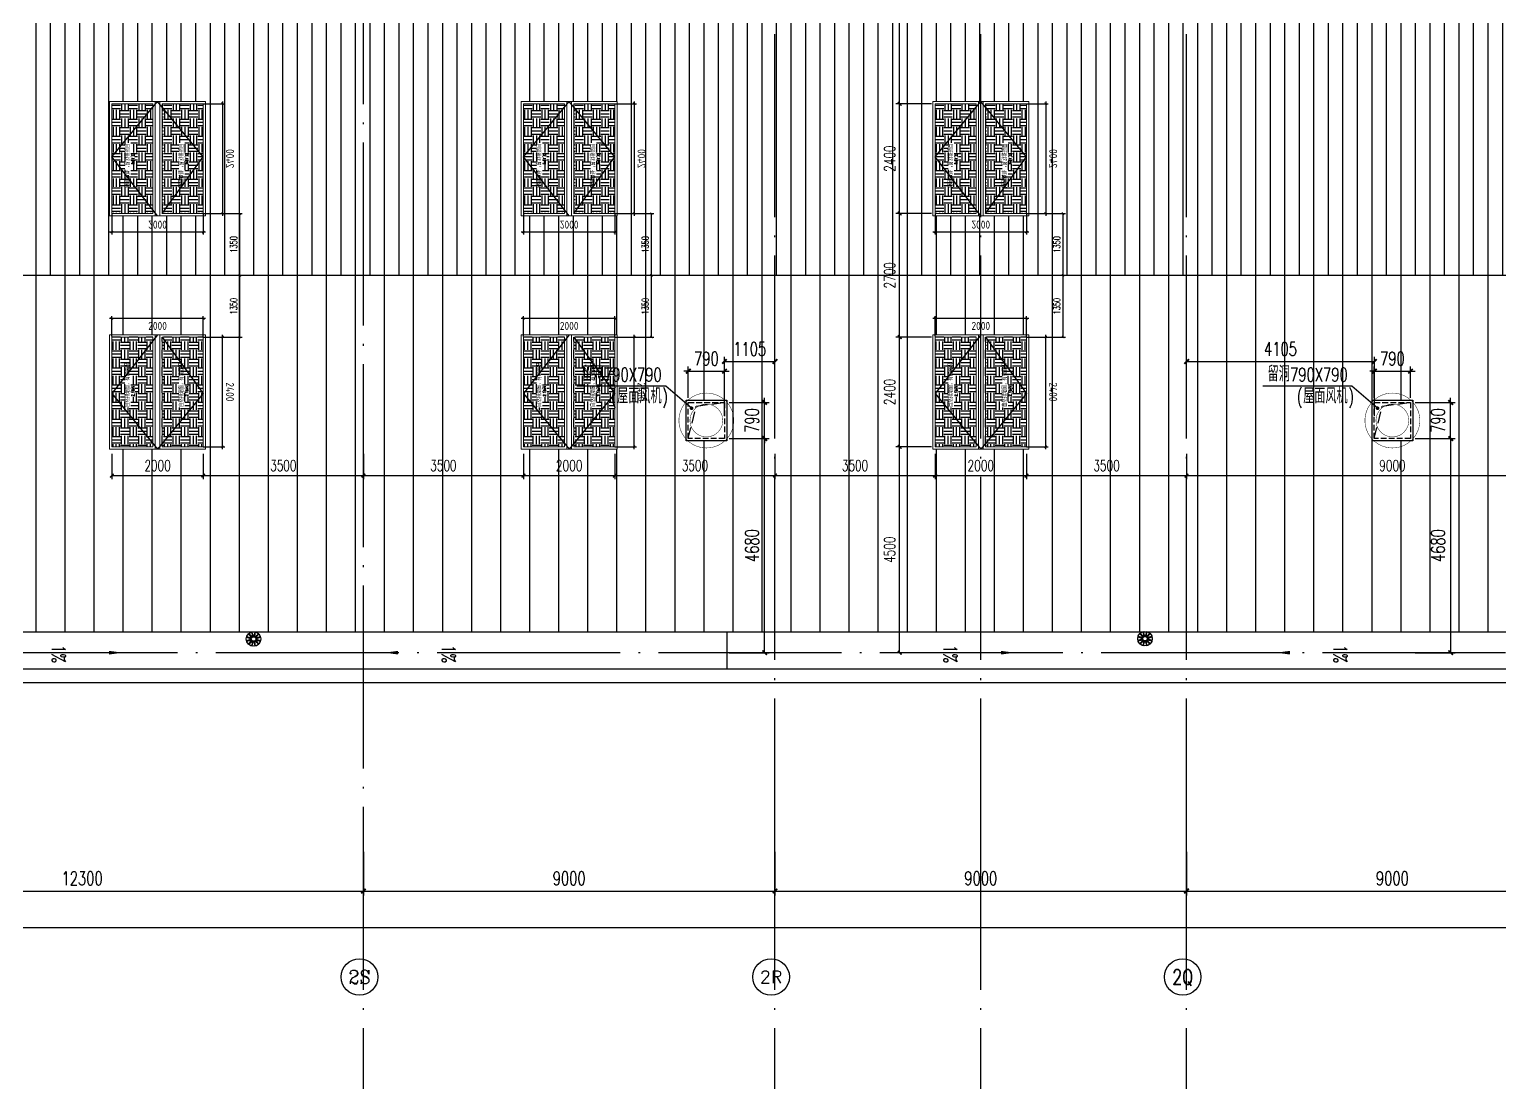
# Model space of a CAD drawing. Extents: x -1313754 to 847533, y 489853 to 941203.
# Drawn here: x 219844 to 251990, y 630673 to 653694 of the extents above; entities that cross this region are included whole.
import ezdxf
from ezdxf.enums import TextEntityAlignment as Align

# ---------------------------------------------------------------- set-up
doc = ezdxf.new("R2010")
doc.units = 0
doc.header["$LTSCALE"] = 1000
doc.header["$MEASUREMENT"] = 0
for name, pattern in [('DASH', [0.35, 0.25, -0.1]), ('DOTE', [2.42, 2, -0.2, 0.02, -0.2]), ('HIDDEN', [9.525, 6.35, -3.175])]:
    doc.linetypes.add(name, pattern=pattern)
doc.layers.get('Defpoints').update_dxf_attribs({"color": 210})
for name, color, linetype in [('A-AXIS-D', 1, 'Continuous'), ('A-AXIS-DOTE', 14, 'DOTE'), ('A-AXIS-DP', 126, 'Continuous'), ('A-AXIS-SYMB', 3, 'Continuous'), ('A-DRAIN', 142, 'Continuous'), ('A-HATCH-2', 251, 'Continuous'), ('A-LIN-V', 9, 'Continuous'), ('A-SFCE', 30, 'Continuous'), ('A-WINDOW', 140, 'Continuous'), ('AS-COLN', 6, 'Continuous'), ('AS-WALL', 40, 'Continuous'), ('AS-结构边线层', 200, 'Continuous'), ('DIM_SYMB', 3, 'Continuous'), ('PUB_TEXT', 7, 'Continuous'), ('SPACE', 7, 'Continuous'), ('SPACE_HATCH', 8, 'Continuous'), ('参考线', 8, 'Continuous'), ('外框', 1, 'HIDDEN'), ('暖通', 7, 'Continuous'), ('虹吸雨水斗', 6, 'Continuous')]:
    doc.layers.add(name, color=color, linetype=linetype)
doc.layers.add('A-加建区域', color=47, linetype='Continuous', plot=False)
doc.layers.add('成型线', color=3, linetype='Continuous', lineweight=18)
doc.styles.add('_TCH_AXIS', font='COMPLEX', dxfattribs={"bigfont": 'GBCBIG'})
doc.styles.add('_TCH_DIM', font='SIMPLEX', dxfattribs={"bigfont": 'GBCBIG'})
doc.styles.add('_TCH_DIM_T3', font='SIMPLEX', dxfattribs={"width": 0.705882, "bigfont": 'GBCBIG'})
doc.styles.add('_TCH_SPACE', font='SIMPLEX', dxfattribs={"height": 5, "bigfont": 'GBCBIG'})
doc.styles.get("Standard").update_dxf_attribs({"font": 'gbenor.shx', "bigfont": 'gbcbig.shx'})
doc.dimstyles.new('_TCH_ARCH&&100', dxfattribs={"dimtxt": 297.5, "dimasz": 100, "dimexe": 100, "dimexo": 100, "dimgap": 126.25, "dimtad": 1, "dimdec": 0, "dimzin": 0, "dimdsep": 46, "dimtxsty": '_TCH_DIM_T3', "dimblk": 'ARCHTICK', "dimcen": 0.09, "dimclrt": 7, "dimazin": 2, "dimtfac": 1, "dimtdec": 0, "dimtix": 1, "dimtmove": 2, "dimatfit": 3, "dimfxl": 0, "dimtolj": 1, "dimtzin": 0, "dimarcsym": 0})
doc.dimstyles.new('_TCH_ARCH&&50', dxfattribs={"dimtxt": 148.75, "dimasz": 50, "dimexe": 50, "dimexo": 50, "dimgap": 63.125, "dimtad": 1, "dimdec": 0, "dimzin": 0, "dimdsep": 46, "dimtxsty": '_TCH_DIM_T3', "dimblk": 'ARCHTICK', "dimcen": 0.09, "dimclrt": 7, "dimazin": 2, "dimtfac": 1, "dimtdec": 0, "dimtix": 1, "dimtmove": 2, "dimatfit": 3, "dimfxl": 0, "dimtolj": 1, "dimtzin": 0, "dimarcsym": 0})
doc.dimstyles.new('_TCH_ARCH&&80', dxfattribs={"dimtxt": 238, "dimasz": 80, "dimexe": 80, "dimexo": 80, "dimgap": 101, "dimtad": 1, "dimdec": 0, "dimzin": 0, "dimdsep": 46, "dimtxsty": '_TCH_DIM_T3', "dimblk": 'ARCHTICK', "dimcen": 0.09, "dimclrt": 7, "dimazin": 2, "dimtfac": 1, "dimtdec": 0, "dimtix": 1, "dimtmove": 2, "dimatfit": 3, "dimfxl": 0, "dimtolj": 1, "dimtzin": 0, "dimarcsym": 0})
pattern_1 = [(0, (0, 0), (187.5, 187.5), [187.5, -187.5]), (0, (0, 70.31), (187.5, 187.5), [187.5, -187.5]), (0, (0, 140.62), (187.5, 187.5), [187.5, -187.5]), (90, (23.44, 164.06), (-187.5, 187.5), [187.5, -187.5]), (90, (93.75, 164.06), (-187.5, 187.5), [187.5, -187.5]), (90, (164.06, 164.06), (-187.5, 187.5), [187.5, -187.5])]

# ---------------------------------------------------------------- blocks, each defined once
blk = doc.blocks.new('rrrrrrrrrrrrrrrrrrrrr')
at = {"layer": 'A-HATCH-2'}
h = blk.add_hatch(dxfattribs=at)
h.set_pattern_fill('ANSI31', color=256, scale=200, angle=45)
h.set_pattern_definition([(90, (-500100, 0), (-317.5, 0), [])])
h.paths.add_polyline_path([(-266220, 648320), (-133684.3, 648320), (-128454.2, 648320), (-128454.2, 656120), (-285554.2, 656120), (-285554.2, 654270), (-285854.2, 654270), (-285854.2, 648345), (-262540, 648320)])
h = blk.add_hatch(dxfattribs=at)
h.set_pattern_fill('ANSI31', color=256, scale=400, angle=45)
h.set_pattern_definition([(90, (-500100, 0), (-635, 0), [])])
h.paths.add_polyline_path([(-266220, 648320), (-133684.3, 648320), (-128454.2, 648320), (-128454.2, 640520), (-285854.2, 640520), (-285854.2, 648320), (-262540, 648320)])
at = {"layer": 'A-LIN-V'}
blk.add_lwpolyline([(-128454.2, 640520), (-285854.2, 640520)], dxfattribs=at)
at = {"layer": 'A-SFCE'}
for points in [[(-285554.2, 654570), (-286154.2, 654570), (-286154.2, 639420), (-128154.2, 639420), (-128154.2, 639420), (-128154.2, 723220), (-264679.1, 723220), (-286154.2, 657017.5), (-286154.2, 656070)], [(-285854.2, 654270), (-285854.2, 639720), (-128454.2, 639720), (-128454.2, 722920), (-264461, 722920), (-285854.2, 656970), (-285854.2, 656370)], [(-285854.2, 648320), (-128454.2, 648320)]]:
    blk.add_lwpolyline(points, dxfattribs=at)
blk = doc.blocks.new('_ArchTick')
at = {"color": 0, "linetype": 'ByBlock', "const_width": 0.4}
blk.add_lwpolyline([(-0.5, -0.5), (0.5, 0.5)], dxfattribs=at)
blk = doc.blocks.new('44')
at = {"layer": 'A-AXIS-DP', "color": 1}
for p, q in [((280302, 745270), (280302, 747370)), ((277446, 744900), (279946, 744900))]:
    blk.add_line(p, q, dxfattribs=at)
for p, xscale, yscale, zscale, rotation in [((280302, 747320), -50.00000000000003, 50.00000000000003, 50.00000000000001, 270), ((280302, 745320), -50.00000000000001, 50.00000000000001, 50.00000000000001, 90), ((279896, 744900), -50, 50, 50, 180)]:
    blk.add_blockref('_ArchTick', p, dxfattribs=dict(at, xscale=xscale, yscale=yscale, zscale=zscale, rotation=rotation))
at = {"layer": 'A-AXIS-DP', "color": 1, "xscale": -50, "yscale": 50, "zscale": 50}
blk.add_blockref('_ArchTick', (277496, 744900), dxfattribs=at)
at = {"layer": 'A-AXIS-DP', "color": 1, "insert": (278696, 744737), "char_height": 175, "attachment_point": 5, "rotation": 180}
blk.add_mtext('\\A1;2400', dxfattribs=at)
blk.add_wipeout([(277446, 745270), (279946, 745270), (279946, 747370), (277446, 747370)]).dxf.layer = '参考线'
at = {"layer": 'SPACE_HATCH'}
h = blk.add_hatch(dxfattribs=at)
h.set_pattern_fill('土壤', color=1, scale=50, style=0)
h.set_pattern_definition(pattern_1)
h.paths.add_polyline_path([(277496, 746420), (279896, 746420), (279896, 747320), (277496, 747320)])
h.paths.add_polyline_path([(278352, 746904), (279057, 746904), (279057, 747034), (278352, 747034)])
h.paths.add_polyline_path([(278591, 746811), (278817, 746811), (278817, 746895), (278591, 746895)])
h = blk.add_hatch(dxfattribs=at)
h.set_pattern_fill('土壤', color=1, scale=50, style=0)
h.set_pattern_definition(pattern_1)
h.paths.add_polyline_path([(277496, 746220), (279896, 746220), (279896, 745320), (277496, 745320)])
h.paths.add_polyline_path([(278352, 745724), (279057, 745724), (279057, 745854), (278352, 745854)])
h.paths.add_polyline_path([(278591, 745631), (278817, 745631), (278817, 745715), (278591, 745715)])
at = {"layer": 'A-AXIS-DP', "color": 1}
for p, q in [((279906, 747320), (280352, 747320)), ((277496, 745320), (277496, 744850)), ((279896, 745320), (279896, 744850)), ((279906, 745320), (280352, 745320))]:
    blk.add_line(p, q, dxfattribs=at)
at = {"layer": '外框'}
for points in [[(279946, 746320), (278658, 747320), (277446, 746320)], [(279896, 746220), (278658, 745320), (277446, 746320)]]:
    blk.add_lwpolyline(points, dxfattribs=at)
at = {"layer": '成型线'}
for p, q in [((279946, 745270), (279946, 747370)), ((277446, 746370), (279946, 746370)), ((277446, 746270), (279946, 746270)), ((277496, 746420), (279896, 746420)), ((277496, 746220), (279896, 746220))]:
    blk.add_line(p, q, dxfattribs=at)
for points in [[(279946, 745270), (277446, 745270), (277446, 747370), (279946, 747370)], [(277496, 746420), (277496, 747320), (279896, 747320), (279896, 746420)], [(279896, 746220), (279896, 745320), (277496, 745320), (277496, 746220)]]:
    blk.add_lwpolyline(points, dxfattribs=at)
at = {"layer": 'A-AXIS-DP', "color": 1, "insert": (280139, 746320), "char_height": 175, "attachment_point": 5, "rotation": 270}
blk.add_mtext('\\A1;2000', dxfattribs=at)
at = {"layer": 'SPACE', "color": 1, "style": '_TCH_SPACE'}
for p in [(278365, 746930), (278365, 745750)]:
    blk.add_text('自然排烟窗，有效面积', height=96.5, dxfattribs=at).set_placement(p)
at = {"layer": 'SPACE', "color": 1, "style": '_TCH_SPACE', "width": 0.705882}
for s, height, p in [('2.16m', 59.5, (278600, 746828)), ('2', 29.8, (278792, 746863)), ('2.16m', 59.5, (278600, 745648)), ('2', 29.8, (278792, 745683))]:
    blk.add_text(s, height=height, dxfattribs=at).set_placement(p)
blk = doc.blocks.new('*D2266')
at = {"layer": 'A-WINDOW', "color": 0, "lineweight": -2}
for p, q in [((296446, 826270), (296446, 825470)), ((297796, 826270), (297796, 825470)), ((296446, 825520), (297796, 825520))]:
    blk.add_line(p, q, dxfattribs=at)
at = {"layer": 'Defpoints', "color": 0}
for p in [(296446, 826320), (297796, 826320), (297796, 825520)]:
    blk.add_point(p, dxfattribs=at)
at = {"layer": 'A-WINDOW', "color": 0, "lineweight": -2, "xscale": 50, "yscale": 50, "zscale": 50, "rotation": 180}
blk.add_blockref('_ArchTick', (296446, 825520), dxfattribs=at)
at = {"layer": 'A-WINDOW', "color": 0, "lineweight": -2, "xscale": 50, "yscale": 50, "zscale": 50}
blk.add_blockref('_ArchTick', (297796, 825520), dxfattribs=at)
at = {"layer": 'A-WINDOW', "color": 7, "insert": (297121, 825657), "char_height": 148.8, "attachment_point": 5, "style": '_TCH_DIM_T3'}
blk.add_mtext('\\A1;1350', dxfattribs=at)
blk = doc.blocks.new('*D2267')
at = {"layer": 'A-WINDOW', "color": 0, "lineweight": -2}
for p, q in [((297796, 826270), (297796, 825470)), ((299146, 826270), (299146, 825470)), ((297796, 825520), (299146, 825520))]:
    blk.add_line(p, q, dxfattribs=at)
at = {"layer": 'Defpoints', "color": 0}
for p in [(297796, 826320), (299146, 826320), (299146, 825520)]:
    blk.add_point(p, dxfattribs=at)
at = {"layer": 'A-WINDOW', "color": 0, "lineweight": -2, "xscale": 50, "yscale": 50, "zscale": 50, "rotation": 180}
blk.add_blockref('_ArchTick', (297796, 825520), dxfattribs=at)
at = {"layer": 'A-WINDOW', "color": 0, "lineweight": -2, "xscale": 50, "yscale": 50, "zscale": 50}
blk.add_blockref('_ArchTick', (299146, 825520), dxfattribs=at)
at = {"layer": 'A-WINDOW', "color": 7, "insert": (298471, 825657), "char_height": 148.8, "attachment_point": 5, "style": '_TCH_DIM_T3'}
blk.add_mtext('\\A1;1350', dxfattribs=at)
blk = doc.blocks.new('*D1822')
at = {"layer": 'A-AXIS-DP', "color": 0, "lineweight": -2}
for p, q in [((221646, 644420), (221646, 643860)), ((223646, 644420), (223646, 643860)), ((221646, 643940), (223646, 643940))]:
    blk.add_line(p, q, dxfattribs=at)
at = {"layer": 'Defpoints', "color": 0}
for p in [(221646, 644500), (223646, 644500), (223646, 643940)]:
    blk.add_point(p, dxfattribs=at)
at = {"layer": 'A-AXIS-DP', "color": 0, "lineweight": -2, "xscale": 80, "yscale": 80, "zscale": 80, "rotation": 180}
blk.add_blockref('_ArchTick', (221646, 643940), dxfattribs=at)
at = {"layer": 'A-AXIS-DP', "color": 0, "lineweight": -2, "xscale": 80, "yscale": 80, "zscale": 80}
blk.add_blockref('_ArchTick', (223646, 643940), dxfattribs=at)
at = {"layer": 'A-AXIS-DP', "color": 7, "insert": (222646, 644160), "char_height": 238, "attachment_point": 5, "style": '_TCH_DIM_T3'}
blk.add_mtext('\\A1;2000', dxfattribs=at)
blk = doc.blocks.new('*D1823')
at = {"layer": 'A-AXIS-DP', "color": 0, "lineweight": -2}
for p, q in [((223646, 644420), (223646, 643860)), ((227146, 644420), (227146, 643860)), ((223646, 643940), (227146, 643940))]:
    blk.add_line(p, q, dxfattribs=at)
at = {"layer": 'Defpoints', "color": 0}
for p in [(223646, 644500), (227146, 644500), (227146, 643940)]:
    blk.add_point(p, dxfattribs=at)
at = {"layer": 'A-AXIS-DP', "color": 0, "lineweight": -2, "xscale": 80, "yscale": 80, "zscale": 80, "rotation": 180}
blk.add_blockref('_ArchTick', (223646, 643940), dxfattribs=at)
at = {"layer": 'A-AXIS-DP', "color": 0, "lineweight": -2, "xscale": 80, "yscale": 80, "zscale": 80}
blk.add_blockref('_ArchTick', (227146, 643940), dxfattribs=at)
at = {"layer": 'A-AXIS-DP', "color": 7, "insert": (225396, 644160), "char_height": 238, "attachment_point": 5, "style": '_TCH_DIM_T3'}
blk.add_mtext('\\A1;3500', dxfattribs=at)
blk = doc.blocks.new('*D1824')
at = {"layer": 'A-AXIS-DP', "color": 0, "lineweight": -2}
for p, q in [((227146, 644420), (227146, 643860)), ((230646, 644420), (230646, 643860)), ((227146, 643940), (230646, 643940))]:
    blk.add_line(p, q, dxfattribs=at)
at = {"layer": 'Defpoints', "color": 0}
for p in [(227146, 644500), (230646, 644500), (230646, 643940)]:
    blk.add_point(p, dxfattribs=at)
at = {"layer": 'A-AXIS-DP', "color": 0, "lineweight": -2, "xscale": 80, "yscale": 80, "zscale": 80, "rotation": 180}
blk.add_blockref('_ArchTick', (227146, 643940), dxfattribs=at)
at = {"layer": 'A-AXIS-DP', "color": 0, "lineweight": -2, "xscale": 80, "yscale": 80, "zscale": 80}
blk.add_blockref('_ArchTick', (230646, 643940), dxfattribs=at)
at = {"layer": 'A-AXIS-DP', "color": 7, "insert": (228896, 644160), "char_height": 238, "attachment_point": 5, "style": '_TCH_DIM_T3'}
blk.add_mtext('\\A1;3500', dxfattribs=at)
blk = doc.blocks.new('*D1825')
at = {"layer": 'A-AXIS-DP', "color": 0, "lineweight": -2}
for p, q in [((230646, 644420), (230646, 643860)), ((232646, 644420), (232646, 643860)), ((230646, 643940), (232646, 643940))]:
    blk.add_line(p, q, dxfattribs=at)
at = {"layer": 'Defpoints', "color": 0}
for p in [(230646, 644500), (232646, 644500), (232646, 643940)]:
    blk.add_point(p, dxfattribs=at)
at = {"layer": 'A-AXIS-DP', "color": 0, "lineweight": -2, "xscale": 80, "yscale": 80, "zscale": 80, "rotation": 180}
blk.add_blockref('_ArchTick', (230646, 643940), dxfattribs=at)
at = {"layer": 'A-AXIS-DP', "color": 0, "lineweight": -2, "xscale": 80, "yscale": 80, "zscale": 80}
blk.add_blockref('_ArchTick', (232646, 643940), dxfattribs=at)
at = {"layer": 'A-AXIS-DP', "color": 7, "insert": (231646, 644160), "char_height": 238, "attachment_point": 5, "style": '_TCH_DIM_T3'}
blk.add_mtext('\\A1;2000', dxfattribs=at)
blk = doc.blocks.new('*D1826')
at = {"layer": 'A-AXIS-DP', "color": 0, "lineweight": -2}
for p, q in [((232646, 644420), (232646, 643860)), ((236146, 644420), (236146, 643860)), ((232646, 643940), (236146, 643940))]:
    blk.add_line(p, q, dxfattribs=at)
at = {"layer": 'Defpoints', "color": 0}
for p in [(232646, 644500), (236146, 644500), (236146, 643940)]:
    blk.add_point(p, dxfattribs=at)
at = {"layer": 'A-AXIS-DP', "color": 0, "lineweight": -2, "xscale": 80, "yscale": 80, "zscale": 80, "rotation": 180}
blk.add_blockref('_ArchTick', (232646, 643940), dxfattribs=at)
at = {"layer": 'A-AXIS-DP', "color": 0, "lineweight": -2, "xscale": 80, "yscale": 80, "zscale": 80}
blk.add_blockref('_ArchTick', (236146, 643940), dxfattribs=at)
at = {"layer": 'A-AXIS-DP', "color": 7, "insert": (234396, 644160), "char_height": 238, "attachment_point": 5, "style": '_TCH_DIM_T3'}
blk.add_mtext('\\A1;3500', dxfattribs=at)
blk = doc.blocks.new('*D1827')
at = {"layer": 'A-AXIS-DP', "color": 0, "lineweight": -2}
for p, q in [((236146, 644420), (236146, 643860)), ((239646, 644420), (239646, 643860)), ((236146, 643940), (239646, 643940))]:
    blk.add_line(p, q, dxfattribs=at)
at = {"layer": 'Defpoints', "color": 0}
for p in [(236146, 644500), (239646, 644500), (239646, 643940)]:
    blk.add_point(p, dxfattribs=at)
at = {"layer": 'A-AXIS-DP', "color": 0, "lineweight": -2, "xscale": 80, "yscale": 80, "zscale": 80, "rotation": 180}
blk.add_blockref('_ArchTick', (236146, 643940), dxfattribs=at)
at = {"layer": 'A-AXIS-DP', "color": 0, "lineweight": -2, "xscale": 80, "yscale": 80, "zscale": 80}
blk.add_blockref('_ArchTick', (239646, 643940), dxfattribs=at)
at = {"layer": 'A-AXIS-DP', "color": 7, "insert": (237896, 644160), "char_height": 238, "attachment_point": 5, "style": '_TCH_DIM_T3'}
blk.add_mtext('\\A1;3500', dxfattribs=at)
blk = doc.blocks.new('*D1828')
at = {"layer": 'A-AXIS-DP', "color": 0, "lineweight": -2}
for p, q in [((239646, 644420), (239646, 643860)), ((241646, 644420), (241646, 643860)), ((239646, 643940), (241646, 643940))]:
    blk.add_line(p, q, dxfattribs=at)
at = {"layer": 'Defpoints', "color": 0}
for p in [(239646, 644500), (241646, 644500), (241646, 643940)]:
    blk.add_point(p, dxfattribs=at)
at = {"layer": 'A-AXIS-DP', "color": 0, "lineweight": -2, "xscale": 80, "yscale": 80, "zscale": 80, "rotation": 180}
blk.add_blockref('_ArchTick', (239646, 643940), dxfattribs=at)
at = {"layer": 'A-AXIS-DP', "color": 0, "lineweight": -2, "xscale": 80, "yscale": 80, "zscale": 80}
blk.add_blockref('_ArchTick', (241646, 643940), dxfattribs=at)
at = {"layer": 'A-AXIS-DP', "color": 7, "insert": (240646, 644160), "char_height": 238, "attachment_point": 5, "style": '_TCH_DIM_T3'}
blk.add_mtext('\\A1;2000', dxfattribs=at)
blk = doc.blocks.new('*D1829')
at = {"layer": 'A-AXIS-DP', "color": 0, "lineweight": -2}
for p, q in [((241646, 644420), (241646, 643860)), ((245146, 644420), (245146, 643860)), ((241646, 643940), (245146, 643940))]:
    blk.add_line(p, q, dxfattribs=at)
at = {"layer": 'Defpoints', "color": 0}
for p in [(241646, 644500), (245146, 644500), (245146, 643940)]:
    blk.add_point(p, dxfattribs=at)
at = {"layer": 'A-AXIS-DP', "color": 0, "lineweight": -2, "xscale": 80, "yscale": 80, "zscale": 80, "rotation": 180}
blk.add_blockref('_ArchTick', (241646, 643940), dxfattribs=at)
at = {"layer": 'A-AXIS-DP', "color": 0, "lineweight": -2, "xscale": 80, "yscale": 80, "zscale": 80}
blk.add_blockref('_ArchTick', (245146, 643940), dxfattribs=at)
at = {"layer": 'A-AXIS-DP', "color": 7, "insert": (243396, 644160), "char_height": 238, "attachment_point": 5, "style": '_TCH_DIM_T3'}
blk.add_mtext('\\A1;3500', dxfattribs=at)
blk = doc.blocks.new('*D1830')
at = {"layer": 'A-AXIS-DP', "color": 0, "lineweight": -2}
for p, q in [((245146, 644420), (245146, 643860)), ((254146, 644420), (254146, 643860)), ((245146, 643940), (254146, 643940))]:
    blk.add_line(p, q, dxfattribs=at)
at = {"layer": 'Defpoints', "color": 0}
for p in [(245146, 644500), (254146, 644500), (254146, 643940)]:
    blk.add_point(p, dxfattribs=at)
at = {"layer": 'A-AXIS-DP', "color": 0, "lineweight": -2, "xscale": 80, "yscale": 80, "zscale": 80, "rotation": 180}
blk.add_blockref('_ArchTick', (245146, 643940), dxfattribs=at)
at = {"layer": 'A-AXIS-DP', "color": 0, "lineweight": -2, "xscale": 80, "yscale": 80, "zscale": 80}
blk.add_blockref('_ArchTick', (254146, 643940), dxfattribs=at)
at = {"layer": 'A-AXIS-DP', "color": 7, "insert": (249646, 644160), "char_height": 238, "attachment_point": 5, "style": '_TCH_DIM_T3'}
blk.add_mtext('\\A1;9000', dxfattribs=at)
blk = doc.blocks.new('*D2162')
at = {"layer": 'A-AXIS-DP', "color": 0, "lineweight": -2}
for p, q in [((239566, 656570), (238792, 656570)), ((238872, 652070), (238872, 656570)), ((239566, 652070), (238792, 652070))]:
    blk.add_line(p, q, dxfattribs=at)
at = {"layer": 'Defpoints', "color": 0}
for p in [(238872, 656570), (239646, 656570), (239646, 652070)]:
    blk.add_point(p, dxfattribs=at)
at = {"layer": 'A-AXIS-DP', "color": 0, "lineweight": -2, "xscale": 80, "yscale": 80, "zscale": 80}
for p, rotation in [((238872, 656570), 90), ((238872, 652070), 270)]:
    blk.add_blockref('_ArchTick', p, dxfattribs=dict(at, rotation=rotation))
at = {"layer": 'A-AXIS-DP', "color": 7, "insert": (238652, 654320), "char_height": 238, "attachment_point": 5, "rotation": 90, "style": '_TCH_DIM_T3'}
blk.add_mtext('\\A1;4500', dxfattribs=at)
blk = doc.blocks.new('*D2163')
at = {"layer": 'A-AXIS-DP', "color": 0, "lineweight": -2}
for p, q in [((239566, 652070), (238792, 652070)), ((238872, 649670), (238872, 652070)), ((239566, 649670), (238792, 649670))]:
    blk.add_line(p, q, dxfattribs=at)
at = {"layer": 'Defpoints', "color": 0}
for p in [(238872, 652070), (239646, 652070), (239646, 649670)]:
    blk.add_point(p, dxfattribs=at)
at = {"layer": 'A-AXIS-DP', "color": 0, "lineweight": -2, "xscale": 80, "yscale": 80, "zscale": 80}
for p, rotation in [((238872, 652070), 90), ((238872, 649670), 270)]:
    blk.add_blockref('_ArchTick', p, dxfattribs=dict(at, rotation=rotation))
at = {"layer": 'A-AXIS-DP', "color": 7, "insert": (238652, 650870), "char_height": 238, "attachment_point": 5, "rotation": 90, "style": '_TCH_DIM_T3'}
blk.add_mtext('\\A1;2400', dxfattribs=at)
blk = doc.blocks.new('*D2164')
at = {"layer": 'A-AXIS-DP', "color": 0, "lineweight": -2}
for p, q in [((239566, 649670), (238792, 649670)), ((238872, 646970), (238872, 649670)), ((239566, 646970), (238792, 646970))]:
    blk.add_line(p, q, dxfattribs=at)
at = {"layer": 'Defpoints', "color": 0}
for p in [(238872, 649670), (239646, 649670), (239646, 646970)]:
    blk.add_point(p, dxfattribs=at)
at = {"layer": 'A-AXIS-DP', "color": 0, "lineweight": -2, "xscale": 80, "yscale": 80, "zscale": 80}
for p, rotation in [((238872, 649670), 90), ((238872, 646970), 270)]:
    blk.add_blockref('_ArchTick', p, dxfattribs=dict(at, rotation=rotation))
at = {"layer": 'A-AXIS-DP', "color": 7, "insert": (238652, 648320), "char_height": 238, "attachment_point": 5, "rotation": 90, "style": '_TCH_DIM_T3'}
blk.add_mtext('\\A1;2700', dxfattribs=at)
blk = doc.blocks.new('*D2165')
at = {"layer": 'A-AXIS-DP', "color": 0, "lineweight": -2}
for p, q in [((239566, 646970), (238792, 646970)), ((238872, 644570), (238872, 646970)), ((239566, 644570), (238792, 644570))]:
    blk.add_line(p, q, dxfattribs=at)
at = {"layer": 'Defpoints', "color": 0}
for p in [(238872, 646970), (239646, 646970), (239646, 644570)]:
    blk.add_point(p, dxfattribs=at)
at = {"layer": 'A-AXIS-DP', "color": 0, "lineweight": -2, "xscale": 80, "yscale": 80, "zscale": 80}
for p, rotation in [((238872, 646970), 90), ((238872, 644570), 270)]:
    blk.add_blockref('_ArchTick', p, dxfattribs=dict(at, rotation=rotation))
at = {"layer": 'A-AXIS-DP', "color": 7, "insert": (238652, 645770), "char_height": 238, "attachment_point": 5, "rotation": 90, "style": '_TCH_DIM_T3'}
blk.add_mtext('\\A1;2400', dxfattribs=at)
blk = doc.blocks.new('*D2166')
at = {"layer": 'A-AXIS-DP', "color": 0, "lineweight": -2}
for p, q in [((239566, 644570), (238792, 644570)), ((238872, 640070), (238872, 644570)), ((239566, 640070), (238792, 640070))]:
    blk.add_line(p, q, dxfattribs=at)
at = {"layer": 'Defpoints', "color": 0}
for p in [(238872, 644570), (239646, 644570), (239646, 640070)]:
    blk.add_point(p, dxfattribs=at)
at = {"layer": 'A-AXIS-DP', "color": 0, "lineweight": -2, "xscale": 80, "yscale": 80, "zscale": 80}
for p, rotation in [((238872, 644570), 90), ((238872, 640070), 270)]:
    blk.add_blockref('_ArchTick', p, dxfattribs=dict(at, rotation=rotation))
at = {"layer": 'A-AXIS-DP', "color": 7, "insert": (238652, 642320), "char_height": 238, "attachment_point": 5, "rotation": 90, "style": '_TCH_DIM_T3'}
blk.add_mtext('\\A1;4500', dxfattribs=at)
blk = doc.blocks.new('*D1285')
at = {"layer": 'A-AXIS-D', "color": 0, "lineweight": -2}
for p, q in [((-64418, -169100), (-64418, -170060)), ((-52118, -169100), (-52118, -170060)), ((-64418, -169960), (-52118, -169960))]:
    blk.add_line(p, q, dxfattribs=at)
at = {"layer": 'Defpoints', "color": 0}
for p in [(-64418, -169000), (-52118, -169000), (-52118, -169960)]:
    blk.add_point(p, dxfattribs=at)
at = {"layer": 'A-AXIS-D', "color": 0, "lineweight": -2, "xscale": 100, "yscale": 100, "zscale": 100, "rotation": 180}
blk.add_blockref('_ArchTick', (-64418, -169960), dxfattribs=at)
at = {"layer": 'A-AXIS-D', "color": 0, "lineweight": -2, "xscale": 100, "yscale": 100, "zscale": 100}
blk.add_blockref('_ArchTick', (-52118, -169960), dxfattribs=at)
at = {"layer": 'A-AXIS-D', "color": 7, "insert": (-58268, -169685), "char_height": 297.5, "attachment_point": 5, "style": '_TCH_DIM_T3'}
blk.add_mtext('\\A1;12300', dxfattribs=at)
blk = doc.blocks.new('*D1286')
at = {"layer": 'A-AXIS-D', "color": 0, "lineweight": -2}
for p, q in [((-52118, -169100), (-52118, -170060)), ((-43118, -169100), (-43118, -170060)), ((-52118, -169960), (-43118, -169960))]:
    blk.add_line(p, q, dxfattribs=at)
at = {"layer": 'Defpoints', "color": 0}
for p in [(-52118, -169000), (-43118, -169000), (-43118, -169960)]:
    blk.add_point(p, dxfattribs=at)
at = {"layer": 'A-AXIS-D', "color": 0, "lineweight": -2, "xscale": 100, "yscale": 100, "zscale": 100, "rotation": 180}
blk.add_blockref('_ArchTick', (-52118, -169960), dxfattribs=at)
at = {"layer": 'A-AXIS-D', "color": 0, "lineweight": -2, "xscale": 100, "yscale": 100, "zscale": 100}
blk.add_blockref('_ArchTick', (-43118, -169960), dxfattribs=at)
at = {"layer": 'A-AXIS-D', "color": 7, "insert": (-47618, -169685), "char_height": 297.5, "attachment_point": 5, "style": '_TCH_DIM_T3'}
blk.add_mtext('\\A1;9000', dxfattribs=at)
blk = doc.blocks.new('*D1287')
at = {"layer": 'A-AXIS-D', "color": 0, "lineweight": -2}
for p, q in [((-43118, -169100), (-43118, -170060)), ((-34118, -169100), (-34118, -170060)), ((-43118, -169960), (-34118, -169960))]:
    blk.add_line(p, q, dxfattribs=at)
at = {"layer": 'Defpoints', "color": 0}
for p in [(-43118, -169000), (-34118, -169000), (-34118, -169960)]:
    blk.add_point(p, dxfattribs=at)
at = {"layer": 'A-AXIS-D', "color": 0, "lineweight": -2, "xscale": 100, "yscale": 100, "zscale": 100, "rotation": 180}
blk.add_blockref('_ArchTick', (-43118, -169960), dxfattribs=at)
at = {"layer": 'A-AXIS-D', "color": 0, "lineweight": -2, "xscale": 100, "yscale": 100, "zscale": 100}
blk.add_blockref('_ArchTick', (-34118, -169960), dxfattribs=at)
at = {"layer": 'A-AXIS-D', "color": 7, "insert": (-38618, -169685), "char_height": 297.5, "attachment_point": 5, "style": '_TCH_DIM_T3'}
blk.add_mtext('\\A1;9000', dxfattribs=at)
blk = doc.blocks.new('*D1288')
at = {"layer": 'A-AXIS-D', "color": 0, "lineweight": -2}
for p, q in [((-34118, -169100), (-34118, -170060)), ((-25118, -169100), (-25118, -170060)), ((-34118, -169960), (-25118, -169960))]:
    blk.add_line(p, q, dxfattribs=at)
at = {"layer": 'Defpoints', "color": 0}
for p in [(-34118, -169000), (-25118, -169000), (-25118, -169960)]:
    blk.add_point(p, dxfattribs=at)
at = {"layer": 'A-AXIS-D', "color": 0, "lineweight": -2, "xscale": 100, "yscale": 100, "zscale": 100, "rotation": 180}
blk.add_blockref('_ArchTick', (-34118, -169960), dxfattribs=at)
at = {"layer": 'A-AXIS-D', "color": 0, "lineweight": -2, "xscale": 100, "yscale": 100, "zscale": 100}
blk.add_blockref('_ArchTick', (-25118, -169960), dxfattribs=at)
at = {"layer": 'A-AXIS-D', "color": 7, "insert": (-29618, -169685), "char_height": 297.5, "attachment_point": 5, "style": '_TCH_DIM_T3'}
blk.add_mtext('\\A1;9000', dxfattribs=at)
blk = doc.blocks.new('*D1384')
at = {"layer": 'A-AXIS-D', "color": 0, "lineweight": -2}
for p, q in [((-65318, -169200), (-65318, -170860)), ((92682, -169200), (92682, -170860)), ((-65318, -170760), (92682, -170760))]:
    blk.add_line(p, q, dxfattribs=at)
at = {"layer": 'Defpoints', "color": 0}
for p in [(-65318, -169100), (92682, -169100), (92682, -170760)]:
    blk.add_point(p, dxfattribs=at)
at = {"layer": 'A-AXIS-D', "color": 0, "lineweight": -2, "xscale": 100, "yscale": 100, "zscale": 100, "rotation": 180}
blk.add_blockref('_ArchTick', (-65318, -170760), dxfattribs=at)
at = {"layer": 'A-AXIS-D', "color": 0, "lineweight": -2, "xscale": 100, "yscale": 100, "zscale": 100}
blk.add_blockref('_ArchTick', (92682, -170760), dxfattribs=at)
at = {"layer": 'A-AXIS-D', "color": 7, "insert": (13682, -170485), "char_height": 297.5, "attachment_point": 5, "style": '_TCH_DIM_T3'}
blk.add_mtext('\\A1;158000', dxfattribs=at)
blk = doc.blocks.new('*D138')
at = {"layer": 'A-AXIS-DP', "color": 0, "lineweight": -2}
for p, q in [((-495, 395), (-1374, 395)), ((-1274, 395), (-1274, 495)), ((-1274, 395), (-1274, -395)), ((-495, -395), (-1374, -395)), ((-1274, -395), (-1274, -495))]:
    blk.add_line(p, q, dxfattribs=at)
at = {"layer": 'Defpoints', "color": 0}
for p in [(-395, 395), (-1274, -395), (-395, -395)]:
    blk.add_point(p, dxfattribs=at)
at = {"layer": 'A-AXIS-DP', "color": 0, "lineweight": -2, "xscale": 100, "yscale": 100, "zscale": 100}
for p, rotation in [((-1274, 395), 270), ((-1274, -395), 90)]:
    blk.add_blockref('_ArchTick', p, dxfattribs=dict(at, rotation=rotation))
at = {"layer": 'A-AXIS-DP', "color": 7, "insert": (-999, 0), "char_height": 297.5, "attachment_point": 5, "rotation": 270, "style": '_TCH_DIM_T3'}
blk.add_mtext('\\A1;790', dxfattribs=at)
blk = doc.blocks.new('*D139')
at = {"layer": 'A-AXIS-DP', "color": 0, "lineweight": -2}
for p, q in [((-395, -495), (-395, -1178)), ((395, -495), (395, -1178)), ((-395, -1078), (-495, -1078)), ((395, -1078), (-395, -1078)), ((395, -1078), (495, -1078))]:
    blk.add_line(p, q, dxfattribs=at)
at = {"layer": 'Defpoints', "color": 0}
for p in [(-395, -395), (395, -395), (-395, -1078)]:
    blk.add_point(p, dxfattribs=at)
at = {"layer": 'A-AXIS-DP', "color": 0, "lineweight": -2, "xscale": 100, "yscale": 100, "zscale": 100}
blk.add_blockref('_ArchTick', (-395, -1078), dxfattribs=at)
at = {"layer": 'A-AXIS-DP', "color": 0, "lineweight": -2, "xscale": 100, "yscale": 100, "zscale": 100, "rotation": 180}
blk.add_blockref('_ArchTick', (395, -1078), dxfattribs=at)
at = {"layer": 'A-AXIS-DP', "color": 7, "insert": (0, -1353), "char_height": 297.5, "attachment_point": 5, "rotation": 180, "style": '_TCH_DIM_T3'}
blk.add_mtext('\\A1;790', dxfattribs=at)
blk = doc.blocks.new('*D2490')
at = {"layer": 'A-AXIS-DP', "color": 0, "lineweight": -2}
for p, q in [((245146, 645245), (245146, 646535)), ((249251, 645245), (249251, 646535)), ((245146, 646435), (249251, 646435))]:
    blk.add_line(p, q, dxfattribs=at)
at = {"layer": 'Defpoints', "color": 0}
for p in [(249251, 646435), (245146, 645145), (249251, 645145)]:
    blk.add_point(p, dxfattribs=at)
at = {"layer": 'A-AXIS-DP', "color": 0, "lineweight": -2, "xscale": 100, "yscale": 100, "zscale": 100, "rotation": 180}
blk.add_blockref('_ArchTick', (245146, 646435), dxfattribs=at)
at = {"layer": 'A-AXIS-DP', "color": 0, "lineweight": -2, "xscale": 100, "yscale": 100, "zscale": 100}
blk.add_blockref('_ArchTick', (249251, 646435), dxfattribs=at)
at = {"layer": 'A-AXIS-DP', "color": 7, "insert": (247198, 646710), "char_height": 297.5, "attachment_point": 5, "style": '_TCH_DIM_T3'}
blk.add_mtext('\\A1;4105', dxfattribs=at)
blk = doc.blocks.new('*D2491')
at = {"layer": 'A-AXIS-DP', "color": 0, "lineweight": -2}
for p, q in [((250141, 644750), (251020, 644750)), ((250920, 640070), (250920, 644750)), ((250141, 640070), (251020, 640070))]:
    blk.add_line(p, q, dxfattribs=at)
at = {"layer": 'Defpoints', "color": 0}
for p in [(250041, 644750), (250920, 644750), (250041, 640070)]:
    blk.add_point(p, dxfattribs=at)
at = {"layer": 'A-AXIS-DP', "color": 0, "lineweight": -2, "xscale": 100, "yscale": 100, "zscale": 100}
for p, rotation in [((250920, 644750), 90), ((250920, 640070), 270)]:
    blk.add_blockref('_ArchTick', p, dxfattribs=dict(at, rotation=rotation))
at = {"layer": 'A-AXIS-DP', "color": 7, "insert": (250645, 642410), "char_height": 297.5, "attachment_point": 5, "rotation": 90, "style": '_TCH_DIM_T3'}
blk.add_mtext('\\A1;4680', dxfattribs=at)
blk = doc.blocks.new('*D2492')
at = {"layer": 'A-AXIS-DP', "color": 0, "lineweight": -2}
for p, q in [((235041, 645245), (235041, 646535)), ((236146, 645245), (236146, 646535)), ((235041, 646435), (236146, 646435))]:
    blk.add_line(p, q, dxfattribs=at)
at = {"layer": 'Defpoints', "color": 0}
for p in [(236146, 646435), (235041, 645145), (236146, 645145)]:
    blk.add_point(p, dxfattribs=at)
at = {"layer": 'A-AXIS-DP', "color": 0, "lineweight": -2, "xscale": 100, "yscale": 100, "zscale": 100, "rotation": 180}
blk.add_blockref('_ArchTick', (235041, 646435), dxfattribs=at)
at = {"layer": 'A-AXIS-DP', "color": 0, "lineweight": -2, "xscale": 100, "yscale": 100, "zscale": 100}
blk.add_blockref('_ArchTick', (236146, 646435), dxfattribs=at)
at = {"layer": 'A-AXIS-DP', "color": 7, "insert": (235593, 646710), "char_height": 297.5, "attachment_point": 5, "style": '_TCH_DIM_T3'}
blk.add_mtext('\\A1;1105', dxfattribs=at)
blk = doc.blocks.new('*D2493')
at = {"layer": 'A-AXIS-DP', "color": 0, "lineweight": -2}
for p, q in [((235141, 644750), (236020, 644750)), ((235920, 640070), (235920, 644750)), ((235141, 640070), (236020, 640070))]:
    blk.add_line(p, q, dxfattribs=at)
at = {"layer": 'Defpoints', "color": 0}
for p in [(235041, 644750), (235920, 644750), (235041, 640070)]:
    blk.add_point(p, dxfattribs=at)
at = {"layer": 'A-AXIS-DP', "color": 0, "lineweight": -2, "xscale": 100, "yscale": 100, "zscale": 100}
for p, rotation in [((235920, 644750), 90), ((235920, 640070), 270)]:
    blk.add_blockref('_ArchTick', p, dxfattribs=dict(at, rotation=rotation))
at = {"layer": 'A-AXIS-DP', "color": 7, "insert": (235645, 642410), "char_height": 297.5, "attachment_point": 5, "rotation": 90, "style": '_TCH_DIM_T3'}
blk.add_mtext('\\A1;4680', dxfattribs=at)
blk = doc.blocks.new('“奔腾”虹吸雨水斗')
at = {"layer": '虹吸雨水斗', "lineweight": 25}
for p, q in [((946944, 86685), (947028, 86658)), ((947028, 86641), (946944, 86614)), ((947032, 86673), (946946, 86692)), ((946982, 86753), (947040, 86688)), ((947052, 86699), (946987, 86758)), ((947048, 86793), (947066, 86707)), ((947082, 86711), (947055, 86795)), ((947125, 86795), (947098, 86711)), ((947114, 86707), (947132, 86793)), ((947194, 86758), (947128, 86699)), ((947140, 86688), (947199, 86753)), ((947234, 86692), (947148, 86673)), ((947152, 86658), (947236, 86685)), ((947236, 86614), (947152, 86641)), ((946946, 86607), (947032, 86625)), ((947040, 86611), (946982, 86546)), ((946987, 86541), (947052, 86600)), ((947066, 86592), (947048, 86506)), ((947055, 86504), (947082, 86587)), ((947098, 86587), (947125, 86504)), ((947132, 86506), (947114, 86592)), ((947128, 86600), (947194, 86541)), ((947199, 86546), (947140, 86611)), ((947148, 86625), (947234, 86607))]:
    blk.add_line(p, q, dxfattribs=at)
for radius in [150, 47.6]:
    blk.add_circle((947090, 86649), radius, dxfattribs=at)
for centre, start, end in [((947025, 86649), 291.6382, 68.3675), ((947034, 86682), 261.6382, 38.3675), ((947057, 86706), 231.6382, 8.3675), ((947090, 86715), 201.6382, 338.3675), ((947123, 86706), 171.6382, 308.3675), ((947147, 86682), 141.6382, 278.3675), ((947155, 86649), 111.6382, 248.3675), ((947034, 86617), 321.6382, 98.3675), ((947057, 86593), 351.6382, 128.3675), ((947090, 86584), 21.6382, 158.3675), ((947123, 86593), 51.6382, 188.3675), ((947147, 86617), 81.6382, 218.3675)]:
    blk.add_arc(centre, 8.82, start, end, dxfattribs=at)
blk = doc.blocks.new('w4234233')
at = {"layer": 'A-AXIS-SYMB'}
for points in [[(355546, 826830, 0, 0, 0), (355546, 825680, 0, 80, 0), (355546, 825980, 0, 0, 0)], [(355546, 818810, 0, 0, 0), (355546, 819960, 0, 80, 0), (355546, 819660, 0, 0, 0)]]:
    blk.add_lwpolyline(points, format="xyseb", dxfattribs=at)
at = {"layer": 'PUB_TEXT', "style": '_TCH_DIM', "width": 0.705882}
for p in [(355376, 826935), (355376, 818407)]:
    blk.add_text('1%%%', height=297.5, dxfattribs=at).set_placement(p)
blk = doc.blocks.new('21321423')
at = {"layer": 'A-DRAIN'}
blk.add_line((235096, 640520), (235096, 639720), dxfattribs=at)
at = {"layer": 'A-加建区域', "rotation": 270}
for p in [(-598074, 995616), (-578574, 995616)]:
    blk.add_blockref('w4234233', p, dxfattribs=at)
at = {"layer": '虹吸雨水斗', "xscale": 1.061320754715, "yscale": 1.061320754715, "zscale": 1.061320754715}
for p in [(-780421, 548407), (-760930, 548414)]:
    blk.add_blockref('“奔腾”虹吸雨水斗', p, dxfattribs=at)
blk = doc.blocks.new('eeee')
at = {"layer": 'A-LIN-V'}
blk.add_blockref('44', (16550, 81000), dxfattribs=at)
at = {"layer": 'A-LIN-V', "xscale": -0.9999999999999998}
blk.add_blockref('44', (579041.6, 81000), dxfattribs=at)
at = {"layer": 'A-WINDOW', "color": 1}
for p1, p2, picture, middle in [((296445.9, 826320), (297795.8, 826320), '*D2266', (297120.8, 825657.5)), ((297795.8, 826320), (299145.8, 826320), '*D2267', (298470.8, 825657.5))]:
    dim = blk.add_aligned_dim(p1=p1, p2=p2, distance=-800, dimstyle='_TCH_ARCH&&50', dxfattribs=at)
    dim.commit()
    dim.dimension.update_dxf_attribs({"geometry": picture, "text_midpoint": middle})
blk = doc.blocks.new('423432432222')
at = {"layer": 'A-WINDOW', "rotation": 90}
blk.add_blockref('eeee', (1193916, 416524), dxfattribs=at)
blk = doc.blocks.new('242343243')
at = {"layer": 'A-WINDOW'}
for p in [(-143950, -66000), (-134950, -66000), (-125950, -66000)]:
    blk.add_blockref('423432432222', p, dxfattribs=at)
at = {"layer": 'A-AXIS-DP'}
dim = blk.add_aligned_dim(p1=(245145.8, 644500), p2=(254145.8, 644500), distance=-560, dimstyle='_TCH_ARCH&&80', dxfattribs=at)
dim.commit()
dim.dimension.update_dxf_attribs({"geometry": '*D1830', "text_midpoint": (249645.8, 644160)})
for p1, p2, distance, picture, middle in [((239645.9, 652070), (239645.9, 656570), 774.3, '*D2162', (238651.6, 654320)), ((239645.9, 649670), (239645.9, 652070), 774.3, '*D2163', (238651.6, 650870)), ((239645.9, 646970), (239645.9, 649670), 774.3, '*D2164', (238651.6, 648320)), ((239645.9, 644570), (239645.9, 646970), 774.3, '*D2165', (238651.6, 645770)), ((239645.9, 640070), (239645.9, 644570), 774.3, '*D2166', (238651.6, 642320)), ((221645.9, 644500), (223645.9, 644500), -560, '*D1822', (222645.9, 644160)), ((223645.9, 644500), (227145.8, 644500), -560, '*D1823', (225395.9, 644160)), ((227145.8, 644500), (230645.9, 644500), -560, '*D1824', (228895.9, 644160)), ((230645.9, 644500), (232645.9, 644500), -560, '*D1825', (231645.9, 644160)), ((232645.9, 644500), (236145.8, 644500), -560, '*D1826', (234395.9, 644160)), ((236145.8, 644500), (239645.9, 644500), -560, '*D1827', (237895.9, 644160)), ((239645.9, 644500), (241645.9, 644500), -560, '*D1828', (240645.9, 644160)), ((241645.9, 644500), (245145.8, 644500), -560, '*D1829', (243395.9, 644160))]:
    dim = blk.add_aligned_dim(p1=p1, p2=p2, distance=distance, dimstyle='_TCH_ARCH&&80', dxfattribs=at)
    dim.commit()
    dim.dimension.update_dxf_attribs({"geometry": picture, "text_midpoint": middle})
blk = doc.blocks.new('dote')
at = {"layer": 'A-AXIS-D'}
for centre in [(-52202.7, -171838.9), (-43202.7, -171838.9), (-34202.7, -171838.9)]:
    blk.add_circle(centre, 400, dxfattribs=at)
at = {"layer": 'A-AXIS-DOTE', "ltscale": 2}
for p, q in [((-52117.8, -264080), (-52117.8, -75950)), ((-43117.8, -169748.9), (-43117.8, -75950)), ((-38617.8, -169748.9), (-38617.8, -75950)), ((-34117.8, -169748.9), (-34117.8, -75950)), ((98696.4, -164750), (-75513.6, -164750)), ((-43117.8, -264080), (-43117.8, -167560.7)), ((-38617.8, -264080), (-38617.8, -167560.7)), ((-34117.8, -264080), (-34117.8, -167560.7))]:
    blk.add_line(p, q, dxfattribs=at)
at = {"layer": 'PUB_TEXT', "style": '_TCH_AXIS'}
for s, height, p, p2 in [('2S', 294.28, (-52440.9, -171986), (-51964.5, -171986)), ('2R', 270.86, (-43447.8, -171974.3), (-42957.6, -171974.3))]:
    blk.add_text(s, height=height, dxfattribs=at).set_placement(p, p2, align=Align.FIT)
at = {"layer": 'PUB_TEXT', "style": '_TCH_AXIS', "width": 0.807692}
blk.add_text('2Q', height=327.87, dxfattribs=at).set_placement((-34429.7, -172002.8), (-33975.7, -172002.8), align=Align.FIT)
at = {"layer": 'A-AXIS-D'}
for base, p1, p2, picture, middle in [((-52117.8, -169960), (-64417.8, -169000), (-52117.8, -169000), '*D1285', (-58267.8, -169685)), ((-43117.8, -169960), (-52117.8, -169000), (-43117.8, -169000), '*D1286', (-47617.8, -169685)), ((-34117.8, -169960), (-43117.8, -169000), (-34117.8, -169000), '*D1287', (-38617.8, -169685)), ((-25117.8, -169960), (-34117.8, -169000), (-25117.8, -169000), '*D1288', (-29617.8, -169685)), ((92682.2, -170760), (-65317.8, -169100), (92682.2, -169100), '*D1384', (13682.2, -170485))]:
    dim = blk.add_linear_dim(base=base, p1=p1, p2=p2, angle=0, dimstyle='_TCH_ARCH&&100', override={"dimgap": 0}, dxfattribs=at)
    dim.commit()
    dim.dimension.update_dxf_attribs({"geometry": picture, "text_midpoint": middle, "dimtype": 161})
blk = doc.blocks.new('fengji')
at = {"layer": 'DIM_SYMB'}
blk.add_line((884.2, -747.9), (2834.2, -747.9), dxfattribs=at)
at = {"layer": 'DIM_SYMB', "color": 7, "style": '_TCH_DIM', "width": 0.705882}
for s, p in [(')', (967.7, -372.9)), ('(', (2090.7, -372.9)), ('790X790', (2237.7, -852.9))]:
    blk.add_text(s, height=297.5, rotation=180, dxfattribs=at).set_placement(p)
at = {"layer": 'DIM_SYMB', "color": 7, "style": '_TCH_DIM'}
for s, p in [('屋面风机', (1950.7, -372.9)), ('留洞', (2729.2, -852.9))]:
    blk.add_text(s, height=337.59, rotation=180, dxfattribs=at).set_placement(p)
blk.add_wipeout([(-445, 445), (445, 445), (445, -445), (-445, -445)]).dxf.layer = '参考线'
at = {"layer": 'A-HATCH-2', "const_width": 10}
for points in [[(0, -600.2, -1), (0, 600.2, -1)], [(0, -600.2, 1), (0, 600.2, 1)]]:
    blk.add_lwpolyline(points, format="xyb", dxfattribs=at)
at = {"layer": 'A-HATCH-2', "linetype": 'DASH', "const_width": 10}
for points in [[(0, -358.3, -1), (0, 358.3, -1)], [(0, -358.3, 1), (0, 358.3, 1)]]:
    blk.add_lwpolyline(points, format="xyb", dxfattribs=at)
at = {"layer": 'AS-COLN', "ltscale": 0.5}
blk.add_lwpolyline([(-445, 445), (445, 445), (445, -445), (-445, -445)], close=True, dxfattribs=at)
at = {"layer": 'AS-COLN', "linetype": 'DASH', "ltscale": 0.5}
blk.add_lwpolyline([(-395, 395), (395, 395), (395, -395), (-395, -395)], close=True, dxfattribs=at)
at = {"layer": 'AS-结构边线层', "linetype": 'DASH'}
blk.add_lwpolyline([(395, 395), (225.4, -315), (-395, -395)], dxfattribs=at)
at = {"layer": 'DIM_SYMB'}
blk.add_line((324.2, -267.9), (884.2, -747.9), dxfattribs=at)
at = {"layer": 'DIM_SYMB', "const_width": 40}
blk.add_lwpolyline([(310.3, -253.5, -1), (338.1, -282.3, -1)], format="xyb", close=True, dxfattribs=at)
at = {"layer": 'A-AXIS-DP'}
for p1, distance, picture, middle in [((-395, 395), -879.2, '*D138', (-999.2, 0)), ((395, -395), 682.9, '*D139', (0, -1352.9))]:
    dim = blk.add_aligned_dim(p1=p1, p2=(-395, -395), distance=distance, dimstyle='_TCH_ARCH&&100', dxfattribs=at)
    dim.commit()
    dim.dimension.update_dxf_attribs({"geometry": picture, "text_midpoint": middle})
blk = doc.blocks.new('2312321321')
at = {"layer": '暖通', "rotation": 180}
for p in [(234645.8, 645145), (249645.8, 645145)]:
    blk.add_blockref('fengji', p, dxfattribs=at)
at = {"layer": 'A-AXIS-DP'}
for p1, p2, distance, picture, middle in [((235040.8, 645145), (236145.8, 645145), 1290, '*D2492', (235593.3, 646710)), ((245145.8, 645145), (249250.8, 645145), 1290, '*D2490', (247198.3, 646710)), ((235040.8, 640070), (235040.8, 644750), -879.2, '*D2493', (235645, 642410)), ((250040.8, 640070), (250040.8, 644750), -879.2, '*D2491', (250645, 642410))]:
    dim = blk.add_aligned_dim(p1=p1, p2=p2, distance=distance, dimstyle='_TCH_ARCH&&100', dxfattribs=at)
    dim.commit()
    dim.dimension.update_dxf_attribs({"geometry": picture, "text_midpoint": middle})

msp = doc.modelspace()

# ---------------------------------------------------------------- block references
msp.add_blockref('rrrrrrrrrrrrrrrrrrrrr', (500100, 0))

# ---------------------------------------------------------------- next in the draw order: block references
at = {"layer": 'A-WINDOW'}
msp.add_blockref('242343243', (0, 0), dxfattribs=at)

# ---------------------------------------------------------------- next in the draw order: block references
at = {"layer": 'AS-WALL'}
msp.add_blockref('dote', (279263.6, 804820), dxfattribs=at)

# ---------------------------------------------------------------- next in the draw order: block references
at = {"layer": '暖通', "color": 7}
msp.add_blockref('2312321321', (0, 0), dxfattribs=at)

# ---------------------------------------------------------------- next in the draw order: block references
at = {"layer": '虹吸雨水斗', "linetype": 'Continuous'}
msp.add_blockref('21321423', (0, 0), dxfattribs=at)

doc.saveas('drawing.dxf')
